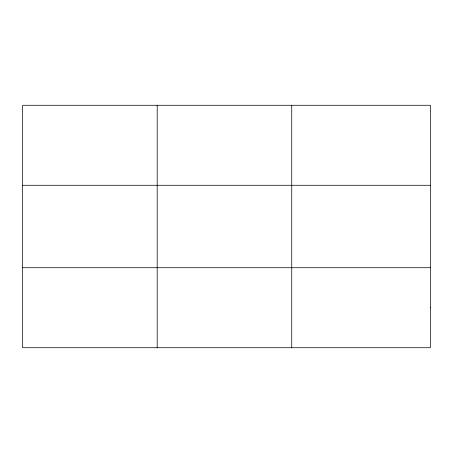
<?xml version="1.0" encoding="UTF-8"?>
<svg xmlns="http://www.w3.org/2000/svg" width="453" height="453" viewBox="0 0 453 453"><rect width="100%" height="100%" fill="white"/><g stroke="black" fill="none" stroke-linecap="round" stroke-linejoin="round"><path stroke-width="0.68" d="M157.191 105.272L157.191 347.728M291.732 105.272L291.732 347.728M22.65 185.283L430.35 185.283M22.65 267.717L430.35 267.717M430.35 307.723L430.35 347.728L22.65 347.728L22.65 105.272L430.35 105.272L430.35 307.723"/></g></svg>
